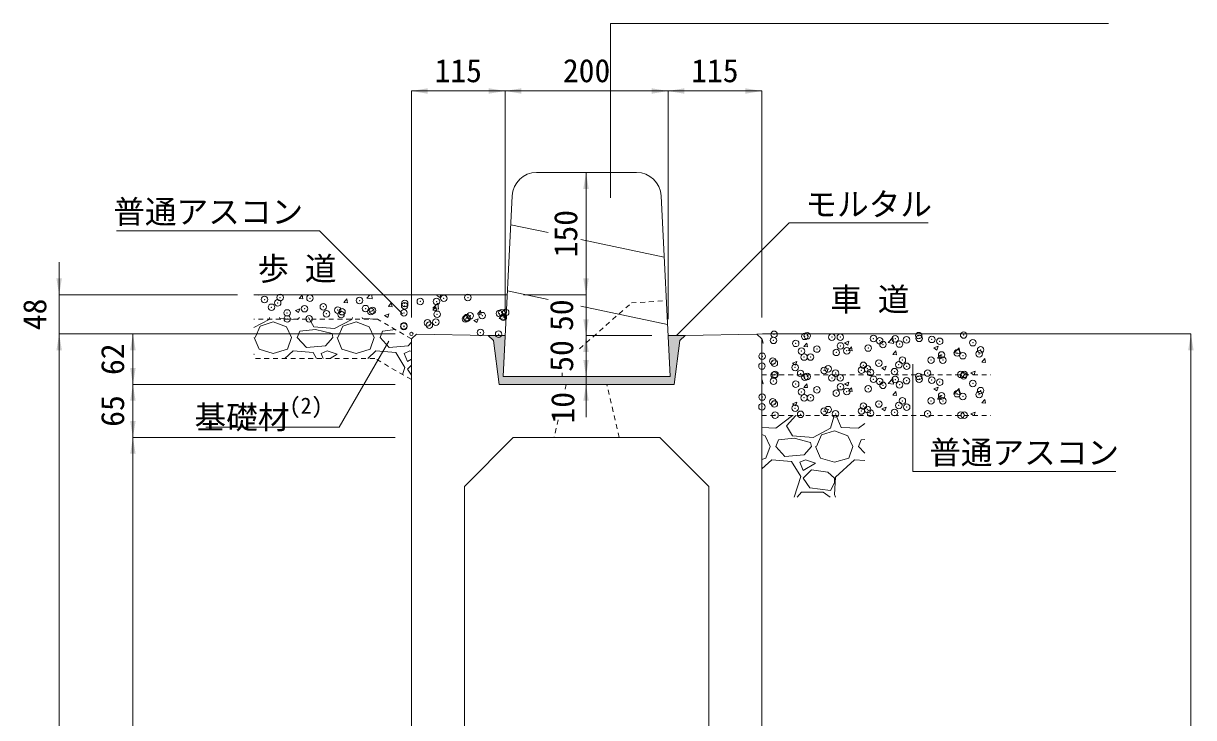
# Model space of a CAD drawing. Units: millimetres at full size; some dimension numbers follow another scale. Extents: x 6872 to 78201, y -34623 to -7860.
# Drawn here: x 13255 to 14692, y -12959 to -12107 of the extents above; entities that cross this region are included whole.
import ezdxf
from ezdxf.enums import TextEntityAlignment as Align

# ---------------------------------------------------------------- set-up
doc = ezdxf.new("R2010")
doc.units = ezdxf.units.MM
doc.header["$LTSCALE"] = 16
doc.header["$PDMODE"] = 32
doc.header["$PDSIZE"] = 8
doc.linetypes.add('USER1', pattern=[0.675, 0.375, -0.3])
for name, color, linetype, lineweight in [('0_2', 7, 'Continuous', 20), ('寸法引出', 7, 'Continuous', 9), ('寸法線', 7, 'Continuous', 9), ('本体', 7, 'USER1', 9), ('補助線', 8, 'Continuous', 13), ('ﾊｯﾁﾝｸﾞ', 7, 'Continuous', 5)]:
    doc.layers.add(name, color=color, linetype=linetype, lineweight=lineweight)
doc.styles.add('ＭＳ ゴシック', font='')
doc.styles.get('ＭＳ ゴシック').set_extended_font_data('MS Gothic')

# ---------------------------------------------------------------- blocks, each defined once
blk = doc.blocks.new('filled_arrow')
at = {"color": 0, "linetype": 'Continuous', "lineweight": -2}
blk.add_solid([(7.5, 1.25), (0, 0), (7.5, -1.25)], dxfattribs=at)

msp = doc.modelspace()

# ---------------------------------------------------------------- hatches: boundary and pattern name
at = {"layer": 'ﾊｯﾁﾝｸﾞ'}
msp.add_hatch(color=8, dxfattribs=at).paths.add_polyline_path([(13843.95, -12540.03), (13846.45, -12490.03), (13825.45, -12489.91), (13832.19, -12495.99), (13838.95, -12550.03), (14053.95, -12550.03), (14060.71, -12495.99), (14067.45, -12489.91), (14046.44, -12489.91), (14048.95, -12540.03)])

# ---------------------------------------------------------------- linework, layer by layer
at = {"layer": '0_2'}
for p, q in [((13884.99, -12290.03), (14007.91, -12290.03)), ((13843.95, -12540.03), (13855.02, -12318.54)), ((14048.95, -12540.03), (14037.88, -12318.54)), ((13537.75, -12440.03), (13848.95, -12440.03)), ((13737.45, -12488.15), (13731.45, -12494.03)), ((13731.45, -12494.03), (13731.45, -13580.03)), ((13737.45, -12488.15), (13825.45, -12489.91)), ((13825.45, -12489.91), (13846.46, -12489.91)), ((13832.19, -12495.99), (13825.45, -12489.91)), ((13832.19, -12495.99), (13838.95, -12550.03)), ((14067.45, -12489.91), (14046.45, -12490.03)), ((14060.71, -12495.99), (14053.95, -12550.03)), ((14060.71, -12495.99), (14067.45, -12489.91)), ((14155.45, -12488.15), (14067.45, -12489.91)), ((14155.45, -12488.15), (14162.41, -12488.03)), ((14155.45, -12488.15), (14161.45, -12494.03)), ((14161.45, -12494.03), (14161.45, -13580.03)), ((14162.41, -12488.03), (14442.86, -12488.03)), ((13843.95, -12540.03), (14048.95, -12540.03)), ((14053.95, -12550.03), (13838.95, -12550.03)), ((13796.45, -12675.03), (13856.45, -12615.03)), ((14036.45, -12615.03), (13856.45, -12615.03)), ((14036.45, -12615.03), (14096.45, -12675.03)), ((13796.45, -12675.03), (13796.45, -13444.51)), ((14096.45, -13444.51), (14096.45, -12675.03))]:
    msp.add_line(p, q, dxfattribs=at)
at = {"layer": '0_2', "linetype": 'USER1'}
for p, q in [((13689.88, -12470.03), (13537.75, -12470.03)), ((13731.45, -12494.03), (13689.88, -12470.03)), ((13686.42, -12518.03), (13537.75, -12518.03)), ((13731.45, -12544.03), (13686.42, -12518.03)), ((14161.45, -12538.03), (14442.86, -12538.03)), ((14161.45, -12588.03), (14442.86, -12588.03))]:
    msp.add_line(p, q, dxfattribs=at)
at = {"layer": '0_2', "lineweight": 9}
for p, q in [((14181.45, -12488.03), (14688.27, -12488.03)), ((14688.27, -12488.03), (14688.27, -13590.03))]:
    msp.add_line(p, q, dxfattribs=at)
at = {"layer": '0_2'}
for centre, start, end in [((13884.99, -12320.03), 90, 177.13789), ((14007.91, -12320.03), 2.8627, 90)]:
    msp.add_arc(centre, 30, start, end, dxfattribs=at)
at = {"layer": '寸法引出'}
for p, q in [((13731.45, -12190.03), (13846.46, -12190.03)), ((13731.45, -12468.03), (13731.45, -12190.03)), ((13846.46, -12190.03), (14046.44, -12190.03)), ((13846.46, -12469.91), (13846.46, -12190.03)), ((13846.46, -12469.91), (13846.46, -12190.03)), ((14046.44, -12190.03), (14161.45, -12190.03)), ((14046.44, -12469.91), (14046.44, -12190.03)), ((14046.44, -12469.91), (14046.44, -12190.03)), ((14161.45, -12468.03), (14161.45, -12190.03)), ((13945.77, -12290.03), (13945.77, -12440.03)), ((13987.91, -12290.03), (13945.77, -12290.03)), ((13298.97, -12400.03), (13298.97, -12528.03)), ((13945.77, -12400.03), (13945.77, -12530.03)), ((13517.75, -12440.03), (13298.97, -12440.03)), ((13868.95, -12440.03), (13945.77, -12440.03)), ((13868.95, -12440.03), (13945.77, -12440.03)), ((13945.77, -12450.03), (13945.77, -12560.03)), ((13298.97, -12488.03), (13298.97, -13590.03)), ((13711.45, -12488.03), (13298.97, -12488.03)), ((13711.45, -12488.03), (13298.97, -12488.03)), ((13389.51, -12488.03), (13389.51, -12550.03)), ((13711.45, -12488.03), (13389.51, -12488.03)), ((14026.45, -12490.03), (13945.77, -12490.03)), ((14026.45, -12490.03), (13945.77, -12490.03)), ((13945.77, -12500.03), (13945.77, -12590.03)), ((14028.95, -12540.03), (13945.77, -12540.03)), ((14028.95, -12540.03), (13945.77, -12540.03)), ((13389.51, -12550.03), (13389.51, -12615.03)), ((13711.45, -12550.03), (13389.51, -12550.03)), ((13711.45, -12550.03), (13389.51, -12550.03)), ((14028.95, -12550.03), (13945.77, -12550.03)), ((13389.51, -12615.03), (13389.51, -13515.03)), ((13711.45, -12615.03), (13389.51, -12615.03)), ((13711.45, -12615.03), (13389.51, -12615.03))]:
    msp.add_line(p, q, dxfattribs=at)
at = {"layer": '寸法線'}
for points in [[(13975.95, -12321.03), (13975.95, -12107.15), (14587.12, -12107.15)], [(14056.95, -12489.97), (14195.09, -12351.83), (14365.7, -12351.83)], [(13720.41, -12463.56), (13618.47, -12361.62), (13369.43, -12361.62)], [(13703.52, -12496.77), (13642.51, -12602.43), (13479.13, -12602.43)], [(14347.03, -12525.25), (14347.03, -12656.88), (14596.07, -12656.88)]]:
    msp.add_lwpolyline(points, dxfattribs=at)
at = {"layer": '本体', "linetype": 'Continuous'}
for p, q in [((13899.2, -12363.76), (13853.25, -12354.08)), ((14041.64, -12393.76), (13939.41, -12372.23)), ((13899.2, -12445.59), (13849.2, -12435.08)), ((14045.77, -12476.39), (13939.41, -12454.04))]:
    msp.add_line(p, q, dxfattribs=at)
at = {"layer": '本体'}
for p, q in [((13937.88, -12506.12), (14001.45, -12450.03)), ((14001.45, -12450.03), (14044.3, -12447.03)), ((13916.45, -12540.03), (13916.45, -12535.6)), ((13921.45, -12550.03), (13920.05, -12556.11)), ((13986.45, -12615.03), (13971.45, -12550.03)), ((13911.49, -12593.22), (13906.45, -12615.03))]:
    msp.add_line(p, q, dxfattribs=at)
at = {"layer": '補助線'}
msp.add_circle((13731.45, -12488.03), 2, dxfattribs=at)
at = {"layer": 'ﾊｯﾁﾝｸﾞ'}
for p, q in [((13540.74, -12440.03), (13543.66, -12440.29)), ((13543.63, -12440.29), (13543.58, -12440.03)), ((13593.76, -12444.67), (13597.43, -12440.29)), ((13598.28, -12445.08), (13597.4, -12440.3)), ((13676.52, -12443.98), (13680.31, -12440.03)), ((13683.29, -12445.04), (13682.71, -12440.03)), ((13762.58, -12440.73), (13764.4, -12440.03)), ((13766.36, -12443.3), (13767.46, -12440.03)), ((13593.76, -12444.67), (13598.31, -12445.07)), ((13648.41, -12449.45), (13652.09, -12445.07)), ((13648.41, -12449.45), (13652.97, -12449.85)), ((13652.94, -12449.86), (13652.05, -12445.08)), ((13676.51, -12443.97), (13683.29, -12445.02)), ((13703.07, -12454.23), (13706.74, -12449.86)), ((13703.07, -12454.24), (13707.62, -12454.63)), ((13707.59, -12454.64), (13706.71, -12449.86)), ((13757.72, -12459.02), (13761.4, -12454.64)), ((13757.84, -12456.6), (13763.78, -12450.41)), ((13762.25, -12459.42), (13761.37, -12454.64)), ((13762.57, -12440.74), (13766.36, -12443.3)), ((13764.61, -12457.65), (13763.77, -12450.41)), ((13557.36, -12468.03), (13556.75, -12470.2)), ((13569.47, -12468.03), (13569.95, -12469.19)), ((13589.04, -12459.21), (13594.38, -12457.16)), ((13589.04, -12459.21), (13592.83, -12461.77)), ((13591.29, -12470.2), (13594.09, -12468.03)), ((13592.83, -12461.77), (13594.37, -12457.17)), ((13611.61, -12479.35), (13605.01, -12468.03)), ((13658.96, -12468.03), (13658.35, -12470.2)), ((13671.07, -12468.03), (13671.55, -12469.19)), ((13698.55, -12465.31), (13703.89, -12463.26)), ((13698.55, -12465.32), (13702.34, -12467.87)), ((13702.34, -12467.87), (13703.88, -12463.27)), ((13757.72, -12459.02), (13762.28, -12459.42)), ((13757.84, -12456.59), (13764.61, -12457.64)), ((13812.38, -12463.8), (13816.05, -12459.42)), ((13812.38, -12463.8), (13816.93, -12464.2)), ((13816.9, -12464.2), (13816.02, -12459.43)), ((13839.17, -12469.21), (13845.1, -12463.02)), ((13845.94, -12470.26), (13845.09, -12463.02)), ((13556.75, -12470.2), (13537.75, -12480.15)), ((13539.47, -12492.55), (13545.57, -12478.33)), ((13545.57, -12478.33), (13561.83, -12473.25)), ((13561.83, -12473.25), (13578.08, -12479.35)), ((13569.95, -12469.19), (13591.29, -12470.2)), ((13578.08, -12479.35), (13584.18, -12492.55)), ((13613.64, -12482.39), (13594.34, -12484.43)), ((13637.01, -12481.38), (13611.61, -12479.35)), ((13633.96, -12487.47), (13613.64, -12482.39)), ((13658.35, -12470.2), (13637.01, -12481.38)), ((13641.07, -12492.55), (13647.17, -12478.33)), ((13647.17, -12478.33), (13663.43, -12473.25)), ((13663.43, -12473.25), (13679.68, -12479.35)), ((13671.55, -12469.19), (13689.93, -12470.06)), ((13679.68, -12479.35), (13685.78, -12492.55)), ((13711.9, -12482.75), (13695.94, -12484.43)), ((13808.06, -12471.41), (13813.4, -12469.36)), ((13808.06, -12471.42), (13811.85, -12473.98)), ((13811.85, -12473.98), (13813.39, -12469.37)), ((13839.16, -12469.2), (13845.94, -12470.25)), ((13538.46, -12492.55), (13544.55, -12506.78)), ((13579.1, -12506.78), (13584.18, -12492.55)), ((13591.29, -12492.55), (13594.34, -12484.43)), ((13602.47, -12504.75), (13591.29, -12492.55)), ((13634.98, -12492.55), (13625.83, -12502.71)), ((13634.98, -12492.55), (13633.96, -12487.47)), ((13640.06, -12492.55), (13646.15, -12506.78)), ((13680.7, -12506.78), (13685.78, -12492.55)), ((13692.89, -12492.55), (13695.94, -12484.43)), ((13704.07, -12504.75), (13692.89, -12492.55)), ((14161.45, -12495.23), (14162.17, -12494.36)), ((14163.05, -12499.14), (14162.17, -12494.37)), ((14263.23, -12499.11), (14268.56, -12497.06)), ((14267.02, -12501.67), (14268.56, -12497.06)), ((14316.47, -12498.7), (14322.4, -12492.51)), ((14323.24, -12499.75), (14322.4, -12492.51)), ((13544.55, -12506.78), (13561.83, -12511.86)), ((13561.83, -12511.86), (13579.1, -12506.78)), ((13586.21, -12508.81), (13576.11, -12518.03)), ((13610.59, -12510.84), (13586.21, -12508.81)), ((13625.83, -12502.71), (13602.47, -12504.75)), ((13614.99, -12518.03), (13610.59, -12510.84)), ((13627.87, -12508.81), (13620.75, -12511.86)), ((13620.75, -12511.86), (13623.22, -12518.03)), ((13640.06, -12512.87), (13627.87, -12508.81)), ((13646.15, -12506.78), (13663.43, -12511.86)), ((13663.43, -12511.86), (13680.7, -12506.78)), ((13687.81, -12508.81), (13677.71, -12518.03)), ((13712.19, -12510.84), (13687.81, -12508.81)), ((13727.43, -12502.71), (13704.07, -12504.75)), ((13723.37, -12529.13), (13712.19, -12510.84)), ((13729.47, -12508.81), (13722.35, -12511.86)), ((13722.35, -12511.86), (13726.42, -12522.02)), ((13731.45, -12498.25), (13727.43, -12502.71)), ((13731.45, -12509.47), (13729.47, -12508.81)), ((14161.45, -12499), (14163.06, -12499.14)), ((14213.16, -12503.52), (14216.83, -12499.15)), ((14213.16, -12503.52), (14217.71, -12503.92)), ((14217.7, -12503.92), (14216.82, -12499.15)), ((14263.23, -12499.11), (14267.02, -12501.67)), ((14267.81, -12508.31), (14271.49, -12503.93)), ((14267.81, -12508.31), (14272.37, -12508.7)), ((14272.36, -12508.71), (14271.48, -12503.93)), ((14316.47, -12498.69), (14323.24, -12499.75)), ((14322.47, -12513.09), (14326.14, -12508.71)), ((14327.01, -12513.49), (14326.13, -12508.71)), ((14372.74, -12505.21), (14378.07, -12503.16)), ((14372.74, -12505.21), (14376.53, -12507.77)), ((14376.53, -12507.77), (14378.07, -12503.17)), ((14397.79, -12511.31), (14403.73, -12505.12)), ((14397.79, -12511.31), (14404.57, -12512.36)), ((14404.57, -12512.36), (14403.73, -12505.12)), ((13538.46, -12512.87), (13537.75, -12512.64)), ((13537.75, -12513.3), (13538.46, -12512.87)), ((13631.46, -12518.03), (13640.06, -12512.87)), ((13726.42, -12522.02), (13731.45, -12519)), ((13731.45, -12526.13), (13726.42, -12531.16)), ((14199.2, -12523.68), (14204.54, -12521.64)), ((14199.2, -12523.69), (14202.99, -12526.24)), ((14202.99, -12526.24), (14204.54, -12521.64)), ((14322.47, -12513.09), (14327.02, -12513.49)), ((14377.12, -12517.87), (14380.8, -12513.49)), ((14377.12, -12517.87), (14381.68, -12518.27)), ((14381.67, -12518.27), (14380.79, -12513.49)), ((14431.78, -12522.65), (14435.45, -12518.27)), ((14431.78, -12522.65), (14436.33, -12523.05)), ((14436.32, -12523.05), (14435.44, -12518.27)), ((13720.6, -12537.77), (13723.37, -12529.13)), ((13726.42, -12531.16), (13731.45, -12538.71)), ((14308.71, -12529.79), (14314.05, -12527.74)), ((14308.71, -12529.79), (14312.5, -12532.35)), ((14312.5, -12532.35), (14314.05, -12527.74)), ((14418.22, -12535.89), (14423.56, -12533.84)), ((14418.22, -12535.89), (14421.39, -12538.03)), ((14422.15, -12538.03), (14423.55, -12533.85)), ((14161.45, -12545.23), (14162.17, -12544.36)), ((14161.45, -12549), (14163.06, -12549.14)), ((14163.05, -12549.14), (14162.17, -12544.37)), ((14213.16, -12553.52), (14216.83, -12549.15)), ((14213.16, -12553.52), (14217.71, -12553.92)), ((14217.7, -12553.92), (14216.82, -12549.15)), ((14263.23, -12549.11), (14268.56, -12547.06)), ((14263.23, -12549.11), (14267.02, -12551.67)), ((14267.02, -12551.67), (14268.56, -12547.06)), ((14267.81, -12558.31), (14271.49, -12553.93)), ((14272.36, -12558.71), (14271.48, -12553.93)), ((14316.47, -12548.7), (14322.4, -12542.51)), ((14316.47, -12548.69), (14323.24, -12549.74)), ((14323.24, -12549.75), (14322.4, -12542.51)), ((14372.74, -12555.21), (14378.07, -12553.16)), ((14372.74, -12555.21), (14376.53, -12557.77)), ((14376.53, -12557.77), (14378.07, -12553.17)), ((14397.79, -12561.31), (14403.73, -12555.12)), ((14404.57, -12562.36), (14403.73, -12555.12)), ((14267.81, -12558.31), (14272.37, -12558.7)), ((14322.47, -12563.09), (14326.14, -12558.71)), ((14322.47, -12563.09), (14327.02, -12563.49)), ((14327.01, -12563.49), (14326.13, -12558.71)), ((14377.12, -12567.87), (14380.8, -12563.49)), ((14377.12, -12567.87), (14381.68, -12568.27)), ((14381.67, -12568.27), (14380.79, -12563.49)), ((14397.79, -12561.31), (14404.57, -12562.36)), ((14431.78, -12572.65), (14435.45, -12568.27)), ((14436.32, -12573.05), (14435.44, -12568.27)), ((14199.2, -12573.68), (14204.54, -12571.64)), ((14199.2, -12573.69), (14202.99, -12576.24)), ((14202.99, -12576.24), (14204.54, -12571.64)), ((14308.71, -12579.79), (14314.05, -12577.74)), ((14308.71, -12579.79), (14312.5, -12582.35)), ((14312.5, -12582.35), (14314.05, -12577.74)), ((14418.22, -12585.89), (14423.56, -12583.84)), ((14422.15, -12588.03), (14423.55, -12583.85)), ((14431.78, -12572.65), (14436.33, -12573.05)), ((14178.79, -12603.8), (14199.2, -12588.03)), ((14192, -12600.75), (14203.45, -12588.03)), ((14249.91, -12589.58), (14245.85, -12603.8)), ((14247.69, -12588.03), (14249.91, -12589.58)), ((14252.85, -12588.03), (14259.06, -12602.78)), ((14280.39, -12603.8), (14287.9, -12598)), ((14418.22, -12585.89), (14421.39, -12588.03)), ((14161.45, -12602.97), (14178.79, -12603.8)), ((14161.45, -12611.39), (14165.59, -12612.94)), ((14199.11, -12612.94), (14192, -12600.75)), ((14245.85, -12603.8), (14224.51, -12614.98)), ((14228.58, -12626.15), (14234.67, -12611.93)), ((14234.67, -12611.93), (14250.93, -12606.85)), ((14250.93, -12606.85), (14267.19, -12612.94)), ((14259.06, -12602.78), (14280.39, -12603.8)), ((14165.59, -12612.94), (14171.68, -12626.15)), ((14166.6, -12640.38), (14171.68, -12626.15)), ((14178.79, -12626.15), (14181.84, -12618.02)), ((14189.97, -12638.34), (14178.79, -12626.15)), ((14201.15, -12615.99), (14181.84, -12618.02)), ((14224.51, -12614.98), (14199.11, -12612.94)), ((14221.47, -12621.07), (14201.15, -12615.99)), ((14222.48, -12626.15), (14213.34, -12636.31)), ((14222.48, -12626.15), (14221.47, -12621.07)), ((14227.56, -12626.15), (14233.66, -12640.38)), ((14267.19, -12612.94), (14273.28, -12626.15)), ((14268.2, -12640.38), (14273.28, -12626.15)), ((14280.39, -12626.15), (14283.44, -12618.02)), ((14287.9, -12634.34), (14280.39, -12626.15)), ((14287.9, -12617.56), (14283.44, -12618.02)), ((14161.45, -12641.89), (14166.6, -12640.38)), ((14213.34, -12636.31), (14189.97, -12638.34)), ((14233.66, -12640.38), (14250.93, -12645.46)), ((14250.93, -12645.46), (14268.2, -12640.38)), ((14173.71, -12642.41), (14161.45, -12653.61)), ((14198.1, -12644.44), (14173.71, -12642.41)), ((14209.27, -12662.73), (14198.1, -12644.44)), ((14215.37, -12642.41), (14208.26, -12645.46)), ((14208.26, -12645.46), (14212.32, -12655.62)), ((14212.32, -12655.62), (14227.56, -12646.47)), ((14222.48, -12654.6), (14212.32, -12664.76)), ((14227.56, -12646.47), (14215.37, -12642.41)), ((14242.8, -12657.65), (14222.48, -12654.6)), ((14275.31, -12642.41), (14251.95, -12663.74)), ((14287.9, -12643.46), (14275.31, -12642.41)), ((14201.17, -12688.04), (14209.27, -12662.73)), ((14212.32, -12664.76), (14220.45, -12676.95)), ((14250.93, -12664.76), (14242.8, -12657.65)), ((14251.95, -12663.74), (14250.93, -12685.08)), ((14250.93, -12670.86), (14250.93, -12664.76)), ((14204.88, -12688.04), (14210.29, -12682.03)), ((14210.29, -12682.03), (14236.71, -12682.03)), ((14220.45, -12676.95), (14245.85, -12680)), ((14236.71, -12682.03), (14245.39, -12688.04)), ((14245.85, -12680), (14250.93, -12670.86)), ((14250.93, -12685.08), (14252.18, -12688.04))]:
    msp.add_line(p, q, dxfattribs=at)
for p in [(13570.2, -12443.38), (13606.84, -12444.21), (13800.71, -12443.37), (13551.13, -12445.89), (13559.58, -12455.34), (13567.26, -12449.92), (13600.25, -12457.05), (13623.25, -12454.68), (13667.69, -12447.05), (13675.07, -12456.99), (13723.1, -12453.62), (13723.2, -12450.65), (13742.27, -12448.14), (13762.22, -12448.25), (13771.13, -12444.34), (13578.81, -12462.3), (13579.01, -12469.63), (13605.91, -12469.57), (13627.14, -12463.3), (13640.93, -12458.77), (13645.03, -12464.21), (13646.21, -12460.79), (13681.61, -12460.49), (13683.52, -12459.33), (13722.28, -12462.21), (13762.96, -12463.93), (13797.86, -12469.63), (13799.21, -12468.06), (13799.79, -12468.74), (13803.64, -12465.65), (13818.29, -12465.55), (13839.36, -12463.03), (13842.3, -12462), (13844.32, -12467.37), (13847.15, -12461.75), (13722.17, -12478.98), (13722.23, -12478.19), (13751.09, -12474.39), (13753.42, -12477.26), (13761.3, -12473.62), (13816.12, -12486.36), (13838.44, -12488.39), (14175.87, -12495.9), (14176.57, -12488.48), (14203.16, -12499.59), (14214.36, -12491.02), (14217.25, -12490.2), (14247.6, -12491.96), (14257.92, -12491.92), (14298.6, -12493.64), (14306.24, -12496.44), (14310.3, -12501.06), (14325.32, -12493.93), (14330.62, -12500.43), (14339.28, -12495.35), (14354.18, -12490.13), (14354.74, -12493.44), (14370.2, -12494.72), (14379.96, -12497.07), (14409.33, -12489.35), (14420.63, -12498.79), (14162.06, -12515.42), (14210.18, -12509.09), (14229.26, -12506.58), (14253.01, -12510.67), (14258.12, -12502.78), (14265.86, -12508.69), (14292.13, -12505.31), (14382.25, -12513.85), (14401.33, -12511.34), (14408.4, -12514.72), (14428.28, -12512.47), (14430.19, -12507.54), (14161.73, -12527.42), (14174.94, -12521.26), (14176.98, -12523.95), (14202.41, -12529.14), (14213.43, -12516.39), (14221.42, -12516.32), (14286.2, -12526.5), (14305.27, -12523.98), (14329.7, -12525.8), (14334.13, -12520.19), (14339.4, -12527.73), (14369.27, -12520.08), (14383.84, -12520.1), (14176.57, -12538.48), (14177.8, -12537.65), (14209.21, -12536.63), (14214.36, -12541.02), (14217.25, -12540.2), (14238.07, -12532.83), (14243.09, -12530.86), (14247.6, -12541.96), (14252.08, -12536.04), (14257.92, -12541.92), (14283.76, -12532.57), (14291.21, -12530.67), (14294.96, -12535.36), (14298.6, -12543.64), (14324.44, -12534.29), (14325.32, -12543.93), (14354.18, -12540.13), (14354.74, -12543.44), (14365.12, -12536.01), (14370.2, -12544.72), (14405.79, -12537.73), (14409.33, -12539.35), (14410.14, -12537.59), (14175.87, -12545.9), (14203.16, -12549.59), (14210.18, -12559.09), (14229.26, -12556.58), (14258.12, -12552.78), (14265.86, -12558.69), (14292.13, -12555.31), (14306.24, -12546.44), (14310.3, -12551.06), (14330.62, -12550.43), (14339.28, -12545.35), (14379.96, -12547.07), (14420.63, -12548.79), (14430.19, -12557.54), (14162.06, -12565.42), (14174.94, -12571.26), (14213.43, -12566.39), (14221.42, -12566.32), (14253.01, -12560.67), (14334.13, -12570.19), (14369.27, -12570.08), (14382.25, -12563.85), (14383.84, -12570.1), (14401.33, -12561.34), (14408.4, -12564.72), (14428.28, -12562.47), (14161.73, -12577.42), (14176.98, -12573.95), (14177.8, -12587.65), (14202.41, -12579.14), (14209.21, -12586.63), (14238.07, -12582.83), (14243.09, -12580.86), (14252.08, -12586.04), (14283.76, -12582.57), (14286.2, -12576.5), (14291.21, -12580.67), (14294.96, -12585.36), (14305.27, -12573.98), (14324.44, -12584.29), (14329.7, -12575.8), (14339.4, -12577.73), (14365.12, -12586.01), (14405.79, -12587.73), (14410.14, -12587.59)]:
    msp.add_point(p, dxfattribs=at)

# ---------------------------------------------------------------- block references
at = {"layer": '0_2', "lineweight": 9, "xscale": 2.67, "yscale": 2.67, "rotation": 270}
msp.add_blockref('filled_arrow', (14688.27, -12488.03), dxfattribs=at)
at = {"layer": '寸法引出', "xscale": 2.67, "yscale": 2.67}
for p in [(13731.45, -12190.03), (13846.46, -12190.03), (14046.44, -12190.03)]:
    msp.add_blockref('filled_arrow', p, dxfattribs=at)
for p, rotation in [((13846.46, -12190.03), 180), ((14046.44, -12190.03), 180), ((14161.45, -12190.03), 180), ((13945.77, -12290.03), 270), ((13298.97, -12440.03), 90), ((13945.77, -12440.03), 90), ((13945.77, -12440.03), 90), ((13945.77, -12490.03), 90), ((13298.97, -12488.03), 270), ((13298.97, -12488.03), 270), ((13389.51, -12488.03), 270), ((13945.77, -12490.03), 270), ((13945.77, -12540.03), 90), ((13389.51, -12550.03), 90), ((13389.51, -12550.03), 270), ((13945.77, -12550.03), 270), ((13389.51, -12615.03), 90), ((13389.51, -12615.03), 270)]:
    msp.add_blockref('filled_arrow', p, dxfattribs=dict(at, rotation=rotation))
at = {"layer": '寸法線', "xscale": 0.133, "yscale": 0.133}
for p, rotation in [((13975.95, -12321.03), 90), ((13720.41, -12463.56), 135), ((13703.52, -12496.77), 240), ((14056.95, -12489.97), 45), ((14347.03, -12525.25), 270)]:
    msp.add_blockref('filled_arrow', p, dxfattribs=dict(at, rotation=rotation))

# ---------------------------------------------------------------- texts
at = {"layer": '0_2', "style": 'ＭＳ ゴシック'}
for s, p in [('歩 道', (13542.36, -12430.68)), ('車 道', (14245.75, -12468.37))]:
    msp.add_text(s, height=28.48, dxfattribs=at).set_placement(p, align=Align.BOTTOM_LEFT)
at = {"layer": '寸法引出', "style": 'ＭＳ ゴシック'}
for s, p in [('115', (13788.95, -12165.03)), ('200', (13946.45, -12165.03)), ('115', (14103.95, -12165.03))]:
    msp.add_text(s, height=28.48, dxfattribs=at).set_placement(p, align=Align.MIDDLE_CENTER)
for s, p in [('150', (13920.77, -12365.03)), ('48', (13268.97, -12464.03)), ('50', (13915.61, -12465.03)), ('50', (13915.77, -12515.03)), ('62', (13364.51, -12519.03)), ('65', (13364.51, -12582.53)), ('10', (13917.08, -12578.55))]:
    msp.add_text(s, height=28.48, rotation=90, dxfattribs=at).set_placement(p, align=Align.MIDDLE_CENTER)
at = {"layer": '寸法線', "style": 'ＭＳ ゴシック'}
msp.add_text('普通アスコン', height=28.48, dxfattribs=at).set_placement((13598.47, -12323.94), align=Align.TOP_RIGHT)
for s, p in [('モルタル', (14215.09, -12314.76)), ('普通アスコン', (14367.03, -12619.21))]:
    msp.add_text(s, height=28.48, dxfattribs=at).set_placement(p, align=Align.TOP_LEFT)
for s, height, p in [('(2)', 19.94, (13581.72, -12591.95)), ('基礎材', 28.48, (13465.17, -12612.95))]:
    msp.add_text(s, height=height, dxfattribs=at).set_placement(p, align=Align.BOTTOM_LEFT)

doc.saveas('drawing.dxf')
